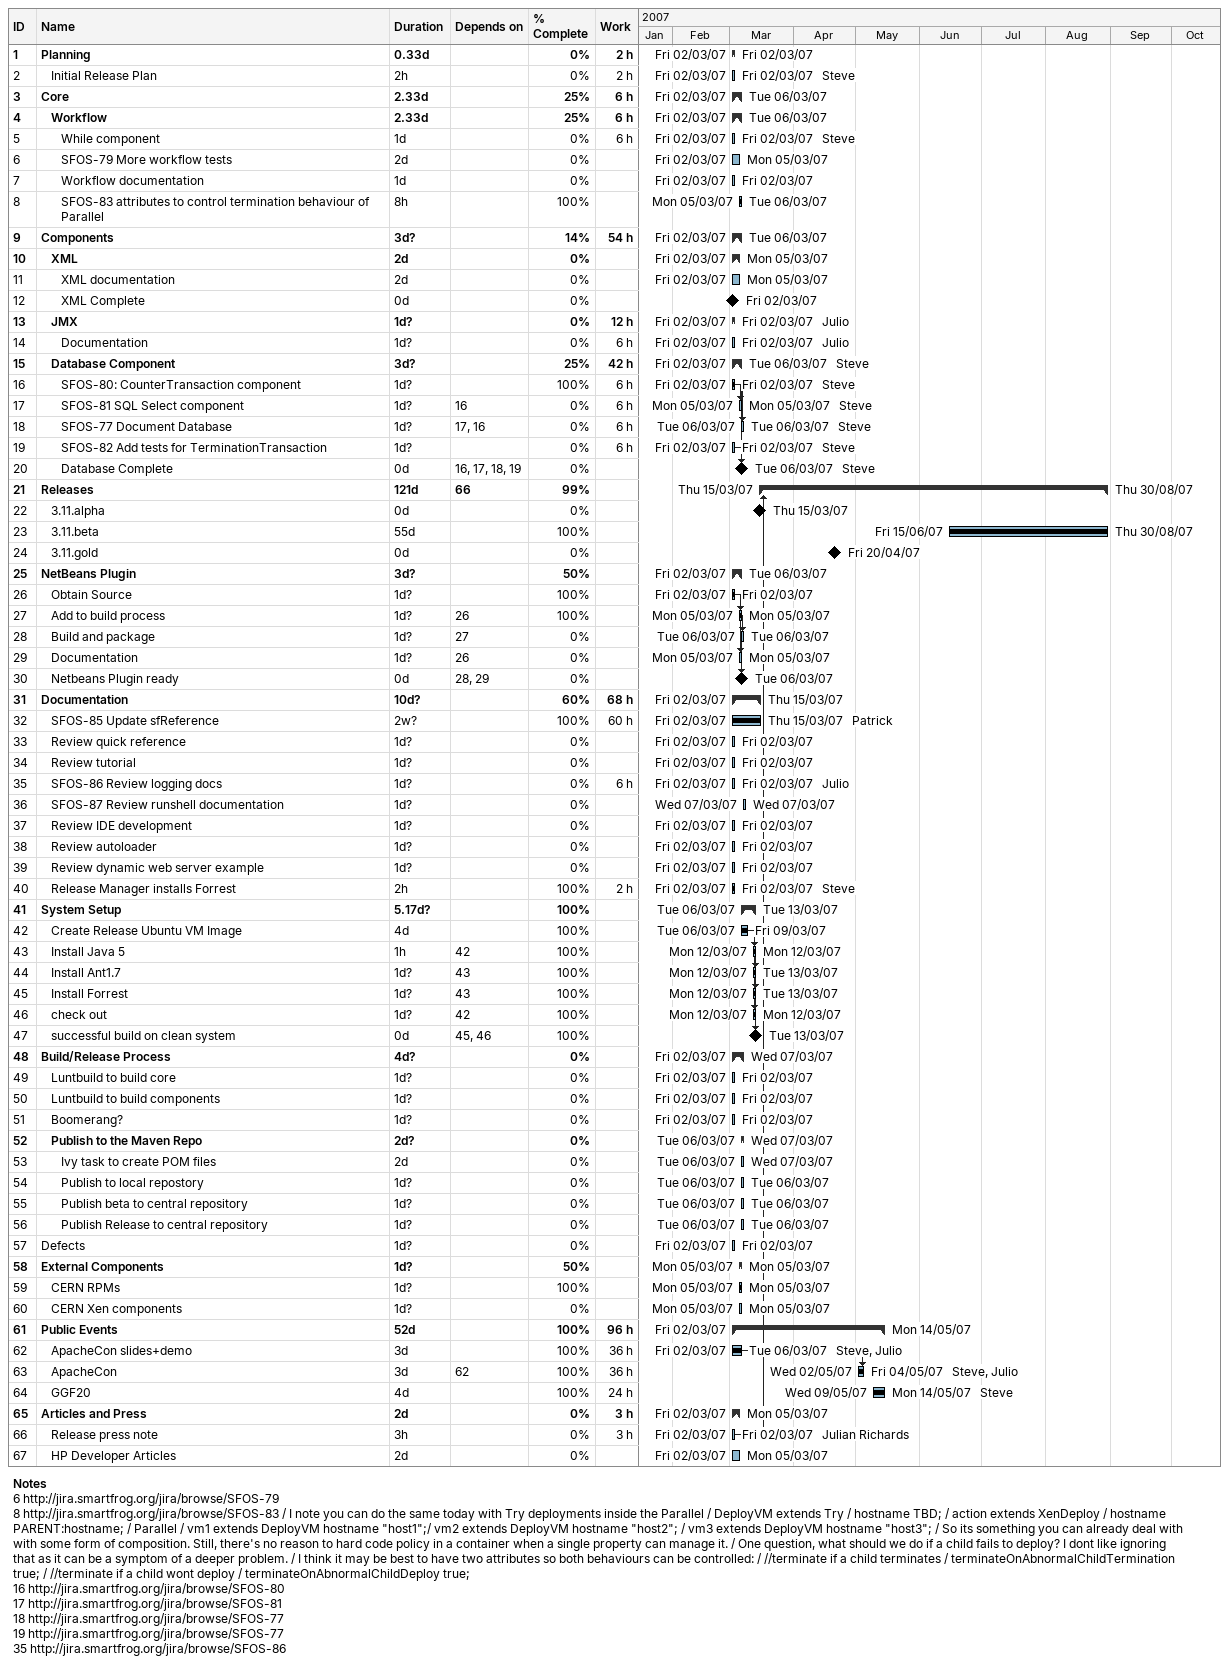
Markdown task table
| ID | Level | Task | Duration | Start | Finish | Predecessors | Resources | % complete | Work (h) |
|---|---|---|---|---|---|---|---|---|---|
| 1 | 1 | **Planning** | 0.33d | 2007-03-02 | 2007-03-02 |  |  | 0 | 2 |
| 2 | 2 | Initial Release Plan | 2h | 2007-03-02 | 2007-03-02 |  | Steve | 0 | 2 |
| 3 | 1 | **Core** | 2.33d | 2007-03-02 | 2007-03-06 |  |  | 25 | 6 |
| 4 | 2 | **Workflow** | 2.33d | 2007-03-02 | 2007-03-06 |  |  | 25 | 6 |
| 5 | 3 | While component | 1d | 2007-03-02 | 2007-03-02 |  | Steve | 0 | 6 |
| 6 | 3 | SFOS-79 More workflow tests | 2d | 2007-03-02 | 2007-03-05 |  |  | 0 |  |
| 7 | 3 | Workflow documentation | 1d | 2007-03-02 | 2007-03-02 |  |  | 0 |  |
| 8 | 3 | SFOS-83 attributes to control termination behaviour of Parallel | 8h | 2007-03-05 | 2007-03-06 |  |  | 100 |  |
| 9 | 1 | **Components** | 3d? | 2007-03-02 | 2007-03-06 |  |  | 14 | 54 |
| 10 | 2 | **XML** | 2d | 2007-03-02 | 2007-03-05 |  |  | 0 |  |
| 11 | 3 | XML documentation | 2d | 2007-03-02 | 2007-03-05 |  |  | 0 |  |
| 12 | 3 | XML Complete | 0d | 2007-03-02 | 2007-03-02 |  |  | 0 |  |
| 13 | 2 | **JMX** | 1d? | 2007-03-02 | 2007-03-02 |  | Julio | 0 | 12 |
| 14 | 3 | Documentation | 1d? | 2007-03-02 | 2007-03-02 |  | Julio | 0 | 6 |
| 15 | 2 | **Database Component** | 3d? | 2007-03-02 | 2007-03-06 |  | Steve | 25 | 42 |
| 16 | 3 | SFOS-80: CounterTransaction component | 1d? | 2007-03-02 | 2007-03-02 |  | Steve | 100 | 6 |
| 17 | 3 | SFOS-81 SQL Select component | 1d? | 2007-03-05 | 2007-03-05 | 16 | Steve | 0 | 6 |
| 18 | 3 | SFOS-77 Document Database | 1d? | 2007-03-06 | 2007-03-06 | 17, 16 | Steve | 0 | 6 |
| 19 | 3 | SFOS-82 Add tests for TerminationTransaction | 1d? | 2007-03-02 | 2007-03-02 |  | Steve | 0 | 6 |
| 20 | 3 | Database Complete | 0d | 2007-03-06 | 2007-03-06 | 16, 17, 18, 19 | Steve | 0 |  |
| 21 | 1 | **Releases** | 121d | 2007-03-15 | 2007-08-30 | 66 |  | 99 |  |
| 22 | 2 | 3.11.alpha | 0d | 2007-03-15 | 2007-03-15 |  |  | 0 |  |
| 23 | 2 | 3.11.beta | 55d | 2007-06-15 | 2007-08-30 |  |  | 100 |  |
| 24 | 2 | 3.11.gold | 0d | 2007-04-20 | 2007-04-20 |  |  | 0 |  |
| 25 | 1 | **NetBeans Plugin** | 3d? | 2007-03-02 | 2007-03-06 |  |  | 50 |  |
| 26 | 2 | Obtain Source | 1d? | 2007-03-02 | 2007-03-02 |  |  | 100 |  |
| 27 | 2 | Add to build process | 1d? | 2007-03-05 | 2007-03-05 | 26 |  | 100 |  |
| 28 | 2 | Build and package | 1d? | 2007-03-06 | 2007-03-06 | 27 |  | 0 |  |
| 29 | 2 | Documentation | 1d? | 2007-03-05 | 2007-03-05 | 26 |  | 0 |  |
| 30 | 2 | Netbeans Plugin ready | 0d | 2007-03-06 | 2007-03-06 | 28, 29 |  | 0 |  |
| 31 | 1 | **Documentation** | 10d? | 2007-03-02 | 2007-03-15 |  |  | 60 | 68 |
| 32 | 2 | SFOS-85 Update sfReference | 2w? | 2007-03-02 | 2007-03-15 |  | Patrick | 100 | 60 |
| 33 | 2 | Review quick reference | 1d? | 2007-03-02 | 2007-03-02 |  |  | 0 |  |
| 34 | 2 | Review tutorial | 1d? | 2007-03-02 | 2007-03-02 |  |  | 0 |  |
| 35 | 2 | SFOS-86 Review logging docs | 1d? | 2007-03-02 | 2007-03-02 |  | Julio | 0 | 6 |
| 36 | 2 | SFOS-87 Review runshell documentation | 1d? | 2007-03-07 | 2007-03-07 |  |  | 0 |  |
| 37 | 2 | Review IDE development | 1d? | 2007-03-02 | 2007-03-02 |  |  | 0 |  |
| 38 | 2 | Review autoloader | 1d? | 2007-03-02 | 2007-03-02 |  |  | 0 |  |
| 39 | 2 | Review dynamic web server example | 1d? | 2007-03-02 | 2007-03-02 |  |  | 0 |  |
| 40 | 2 | Release Manager installs Forrest | 2h | 2007-03-02 | 2007-03-02 |  | Steve | 100 | 2 |
| 41 | 1 | **System Setup** | 5.17d? | 2007-03-06 | 2007-03-13 |  |  | 100 |  |
| 42 | 2 | Create Release Ubuntu VM Image | 4d | 2007-03-06 | 2007-03-09 |  |  | 100 |  |
| 43 | 2 | Install Java 5 | 1h | 2007-03-12 | 2007-03-12 | 42 |  | 100 |  |
| 44 | 2 | Install Ant1.7 | 1d? | 2007-03-12 | 2007-03-13 | 43 |  | 100 |  |
| 45 | 2 | Install Forrest | 1d? | 2007-03-12 | 2007-03-13 | 43 |  | 100 |  |
| 46 | 2 | check out | 1d? | 2007-03-12 | 2007-03-12 | 42 |  | 100 |  |
| 47 | 2 | successful build on clean system | 0d | 2007-03-13 | 2007-03-13 | 45, 46 |  | 100 |  |
| 48 | 1 | **Build/Release Process** | 4d? | 2007-03-02 | 2007-03-07 |  |  | 0 |  |
| 49 | 2 | Luntbuild to build core | 1d? | 2007-03-02 | 2007-03-02 |  |  | 0 |  |
| 50 | 2 | Luntbuild to build components | 1d? | 2007-03-02 | 2007-03-02 |  |  | 0 |  |
| 51 | 2 | Boomerang? | 1d? | 2007-03-02 | 2007-03-02 |  |  | 0 |  |
| 52 | 2 | **Publish to the Maven Repo** | 2d? | 2007-03-06 | 2007-03-07 |  |  | 0 |  |
| 53 | 3 | Ivy task to create POM files | 2d | 2007-03-06 | 2007-03-07 |  |  | 0 |  |
| 54 | 3 | Publish to local repostory | 1d? | 2007-03-06 | 2007-03-06 |  |  | 0 |  |
| 55 | 3 | Publish beta to central repository | 1d? | 2007-03-06 | 2007-03-06 |  |  | 0 |  |
| 56 | 3 | Publish Release to central repository | 1d? | 2007-03-06 | 2007-03-06 |  |  | 0 |  |
| 57 | 1 | Defects | 1d? | 2007-03-02 | 2007-03-02 |  |  | 0 |  |
| 58 | 1 | **External Components** | 1d? | 2007-03-05 | 2007-03-05 |  |  | 50 |  |
| 59 | 2 | CERN RPMs | 1d? | 2007-03-05 | 2007-03-05 |  |  | 100 |  |
| 60 | 2 | CERN Xen components | 1d? | 2007-03-05 | 2007-03-05 |  |  | 0 |  |
| 61 | 1 | **Public Events** | 52d | 2007-03-02 | 2007-05-14 |  |  | 100 | 96 |
| 62 | 2 | ApacheCon slides+demo | 3d | 2007-03-02 | 2007-03-06 |  | Steve, Julio | 100 | 36 |
| 63 | 2 | ApacheCon | 3d | 2007-05-02 | 2007-05-04 | 62 | Steve, Julio | 100 | 36 |
| 64 | 2 | GGF20 | 4d | 2007-05-09 | 2007-05-14 |  | Steve | 100 | 24 |
| 65 | 1 | **Articles and Press** | 2d | 2007-03-02 | 2007-03-05 |  |  | 0 | 3 |
| 66 | 2 | Release press note | 3h | 2007-03-02 | 2007-03-02 |  | Julian Richards | 0 | 3 |
| 67 | 2 | HP Developer Articles | 2d | 2007-03-02 | 2007-03-05 |  |  | 0 |  |

Notes
- 6: http://jira.smartfrog.org/jira/browse/SFOS-79
- 8: http://jira.smartfrog.org/jira/browse/SFOS-83 / I note you can do the same today with Try deployments inside the Parallel / DeployVM extends Try / hostname TBD; / action extends XenDeploy / hostname PARENT:hostname; / Parallel / vm1 extends DeployVM hostname "host1";/ vm2 extends DeployVM hostname "host2"; / vm3 extends DeployVM hostname "host3"; / So its something you can already deal with with some form of composition. Still, there's no reason to hard code policy in a container when a single property can manage it. / One question, what should we do if a child fails to deploy? I dont like ignoring that as it can be a symptom of a deeper problem. / I think it may be best to have two attributes so both behaviours can be controlled: / //terminate if a child terminates / terminateOnAbnormalChildTermination true; / //terminate if a child wont deploy / terminateOnAbnormalChildDeploy true;
- 16: http://jira.smartfrog.org/jira/browse/SFOS-80
- 17: http://jira.smartfrog.org/jira/browse/SFOS-81
- 18: http://jira.smartfrog.org/jira/browse/SFOS-77
- 19: http://jira.smartfrog.org/jira/browse/SFOS-77
- 35: http://jira.smartfrog.org/jira/browse/SFOS-86
